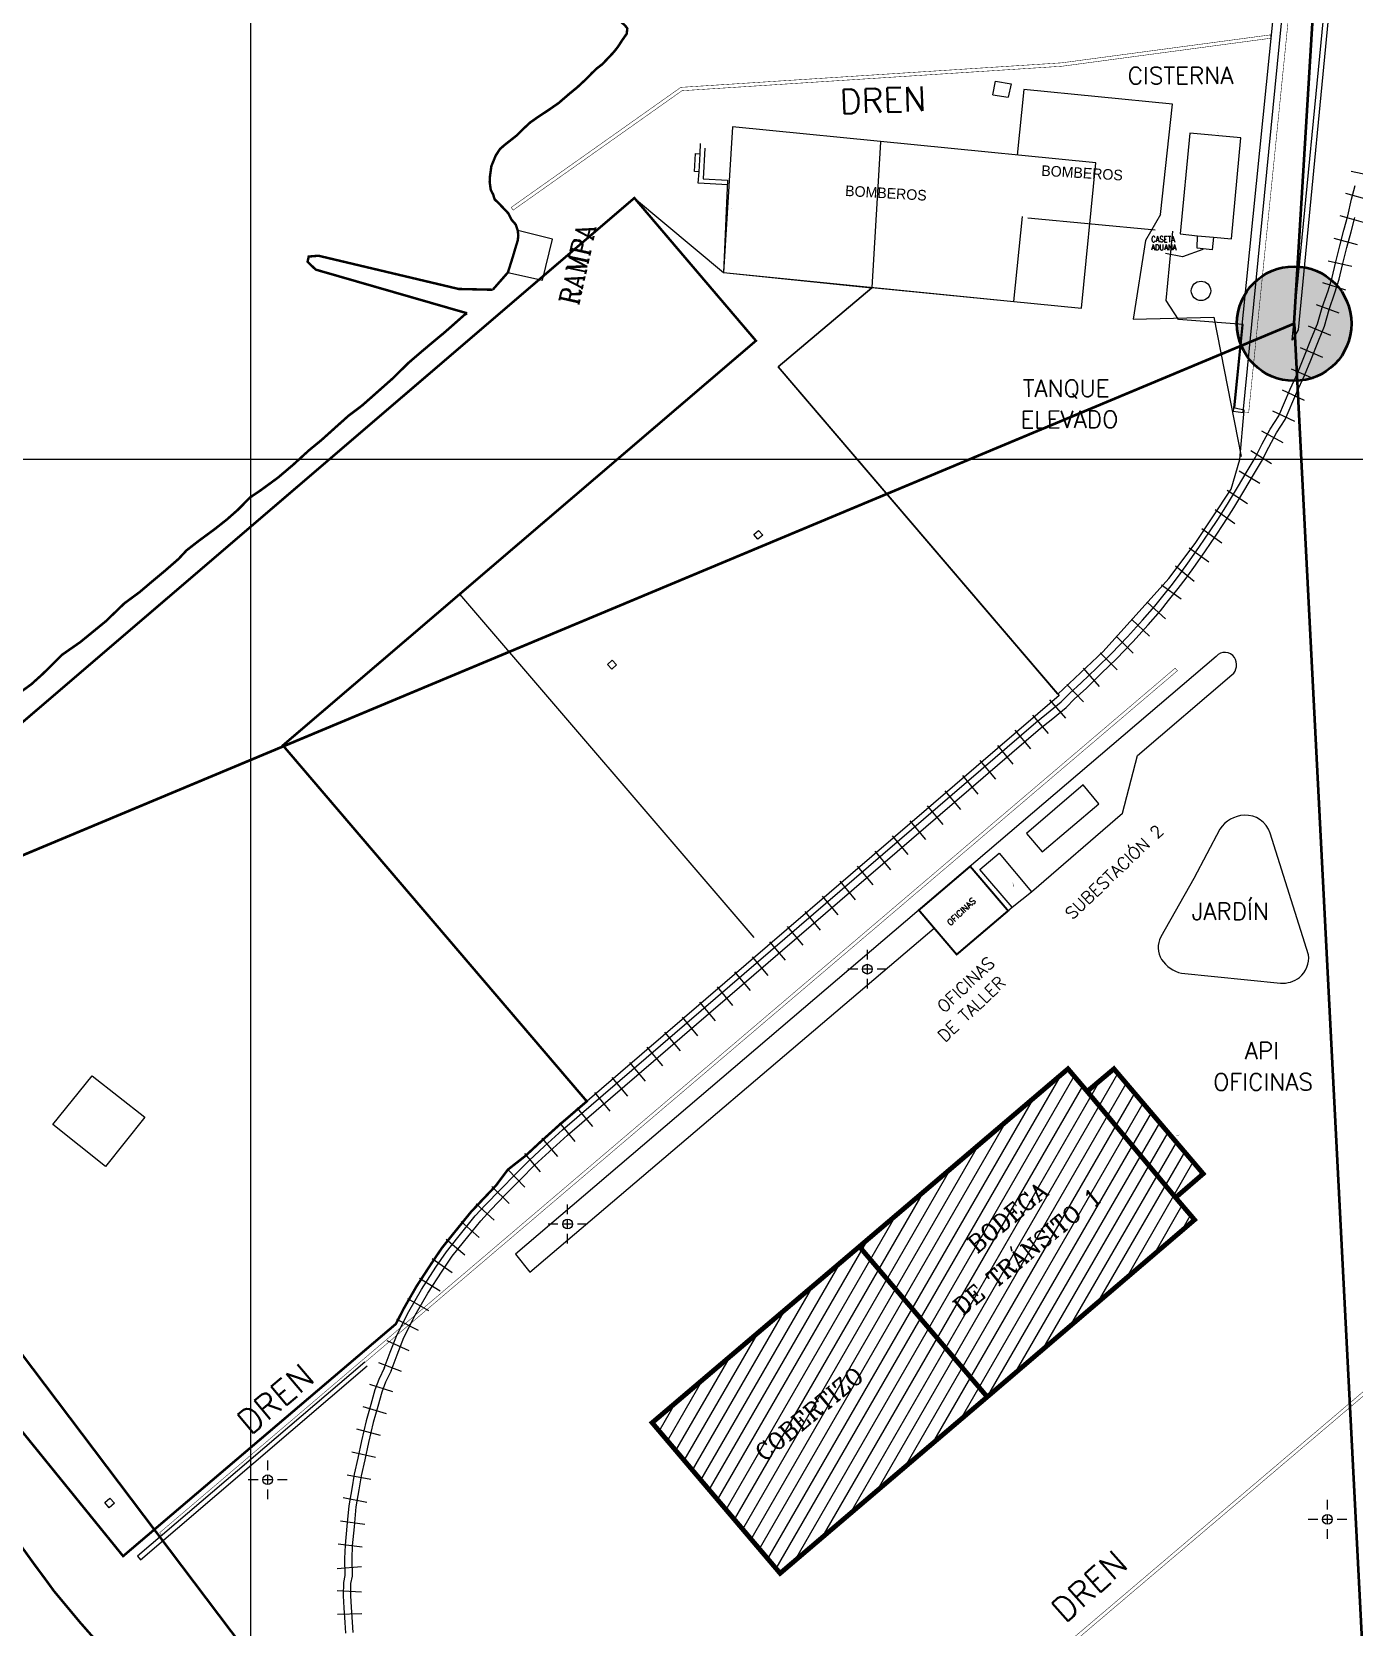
# Model space of a CAD drawing. Header units: millimetres. Extents: x 694000 to 697250, y 2830250 to 2835500.
# Drawn here: x 694455 to 694727.2, y 2831009.7 to 2831338 of the extents above; entities that cross this region are included whole.
import ezdxf

# ---------------------------------------------------------------- set-up
doc = ezdxf.new("R2010")
doc.units = ezdxf.units.MM
doc.header["$LTSCALE"] = 0.005
doc.linetypes.add('DIVIDE2', pattern=[0.625, 0.25, -0.125, 0, -0.125, 0, -0.125])
doc.layers.get('0').update_dxf_attribs({"lineweight": 9})
for name, color, linetype, lineweight in [('AGUA', 4, 'DIVIDE2', 0), ('EJE DE COORDENADAS', 8, 'Continuous', 9), ('FERROCARRIL', 44, 'Continuous', 0), ('INFRAESTRUCTURA1', 7, 'Continuous', 0), ('Puntos de Control', 6, 'Continuous', 0)]:
    doc.layers.add(name, color=color, linetype=linetype, lineweight=lineweight)
doc.styles.add('MANOTEX3', font='MANOTEX3.shx')
doc.styles.add('ROMANC', font='romanc.shx')
doc.styles.add('ROMANS', font='romans')

# ---------------------------------------------------------------- blocks, each defined once
blk = doc.blocks.new('VIGA')
at = {"layer": 'FERROCARRIL'}
blk.add_lwpolyline([(-0.06, -3.53), (0.02, 1.47)], dxfattribs=at)

msp = doc.modelspace()

# ---------------------------------------------------------------- hatches: boundary and pattern name
at = {"layer": 'INFRAESTRUCTURA1'}
h = msp.add_hatch(dxfattribs=at)
h.set_pattern_fill('ANSI31', scale=20, angle=15, style=0)
h.set_pattern_definition([(60, (0, 0), (-2.1650635095, 1.25), [])])
h.paths.add_polyline_path([(694609.03, 2831020.74), (694582.69, 2831051.73), (694625.34, 2831087.98), (694668.28, 2831124.55), (694672.23, 2831119.91), (694677.74, 2831124.55), (694696.11, 2831102.96), (694690.43, 2831098.06), (694694.33, 2831093.49), (694651.66, 2831057.04)])
h.paths.add_polyline_path([(694646.66, 2831072.41), (694680.5, 2831100.4), (694676.52, 2831105.21), (694642.68, 2831077.23)], flags=24)
h.paths.add_polyline_path([(694606, 2831042.69), (694629.7, 2831062.29), (694626.35, 2831066.33), (694602.65, 2831046.74)], flags=24)
h.paths.add_polyline_path([(694649.61, 2831085.44), (694667.27, 2831100.05), (694663.92, 2831104.09), (694646.26, 2831089.49)], flags=24)
at = {"layer": 'Puntos de Control', "lineweight": 40}
h = msp.add_hatch(color=6, dxfattribs=at)
edge = h.paths.add_edge_path()
edge.add_arc((694714.84, 2831277.91), 11.79, 0, 360)

# ---------------------------------------------------------------- linework, layer by layer
at = {"color": 5}
msp.add_line((694599.09, 2831301.54, 7.25), (694599.09, 2831301.54, 7.25), dxfattribs=at)
for p, q in [((694506.69, 2831191.12, -0.96), (694604.05, 2831274.39, -0.96)), ((694603.7, 2831151.56, -0.64), (694543.11, 2831222.27, -1.87)), ((694569.24, 2831117.87, -0.96), (694506.67, 2831191.15, -1.48))]:
    msp.add_line(p, q)
at = {"const_width": 0.5, "elevation": 7.25}
msp.add_lwpolyline([(694579.03, 2831303.77), (694604.05, 2831274.39), (694506.69, 2831191.12), (694569.24, 2831117.87), (694563.47, 2831112.91), (694559.65, 2831109.47), (694556.61, 2831106.64), (694553, 2831103.82), (694550.52, 2831100.51), (694547.55, 2831097.38), (694545.38, 2831095.08), (694541.75, 2831090.6), (694539.36, 2831087.61), (694537.21, 2831084.43), (694534.18, 2831079.78), (694531.53, 2831075.17), (694529.95, 2831072.06), (694473.8, 2831024.27), (694392.03, 2831125.13), (694389.56, 2831134.66), (694393.96, 2831145.23)], close=True, dxfattribs=at)
at = {"elevation": 7.25}
msp.add_lwpolyline([(694579.03, 2831303.77), (694597.41, 2831288.42), (694627.93, 2831285.3), (694608.62, 2831269.01), (694666.46, 2831201.36), (694563.47, 2831112.91), (694559.65, 2831109.47), (694556.61, 2831106.64), (694553, 2831103.82), (694550.52, 2831100.51), (694547.55, 2831097.38), (694545.38, 2831095.08), (694541.75, 2831090.6), (694539.36, 2831087.61), (694537.21, 2831084.43), (694534.18, 2831079.78), (694531.53, 2831075.17), (694529.95, 2831072.06), (694473.8, 2831024.27), (694392.03, 2831125.13), (694389.56, 2831134.66), (694393.96, 2831145.23)], close=True, dxfattribs=at)
msp.add_lwpolyline([(694696.04, 2831293.16), (694691.84, 2831291.66), (694688.34, 2831292.36)], dxfattribs=at)
for points in [[(694674.01, 2831165.41, 0, 0, 0), (694670.52, 2831172.38, 1.45, 0, 0), (694669.88, 2831173.71, 0, 0, 0)], [(694655.16, 2831146.38, 0, 0, 0), (694659.62, 2831153.25, 0, 0, 0), (694657.51, 2831160.8, 0.631, 0, 0), (694657, 2831162.21, 0, 0, 0)]]:
    msp.add_lwpolyline(points, format="xyseb", dxfattribs=at)
at = {"color": 30, "elevation": 7.25}
for points in [[(694627, 2831147.07), (694627, 2831149.07)], [(694625, 2831145.07), (694623, 2831145.07)], [(694628, 2831145.07), (694626, 2831145.07)], [(694627, 2831144.07), (694627, 2831146.07)], [(694631, 2831145.07), (694629, 2831145.07)], [(694627, 2831141.07), (694627, 2831143.07)], [(694565.29, 2831094.62), (694565.29, 2831096.62)], [(694563.3, 2831092.62), (694561.3, 2831092.61)], [(694566.3, 2831092.62), (694564.3, 2831092.62)], [(694565.3, 2831091.62), (694565.29, 2831093.62)], [(694569.3, 2831092.62), (694567.3, 2831092.62)], [(694565.3, 2831088.62), (694565.3, 2831090.62)], [(694503.57, 2831041.98), (694503.57, 2831043.98)], [(694501.57, 2831039.98), (694499.57, 2831039.98)], [(694504.57, 2831039.98), (694502.57, 2831039.98)], [(694503.57, 2831038.98), (694503.57, 2831040.98)], [(694507.57, 2831039.98), (694505.57, 2831039.98)], [(694503.57, 2831035.98), (694503.57, 2831037.98)], [(694721.69, 2831033.84), (694721.69, 2831035.84)], [(694721.69, 2831030.84), (694721.69, 2831032.84)], [(694719.69, 2831031.84), (694717.69, 2831031.84)], [(694722.69, 2831031.84), (694720.69, 2831031.84)], [(694721.69, 2831027.84), (694721.69, 2831029.84)], [(694725.69, 2831031.84), (694723.69, 2831031.84)]]:
    msp.add_lwpolyline(points, dxfattribs=at)
at = {"color": 30}
for centre in [(694627, 2831145.07, 7.25), (694565.3, 2831092.62, 7.25), (694503.57, 2831039.98, 7.25), (694721.69, 2831031.84, 7.25)]:
    msp.add_circle(centre, 1, dxfattribs=at)
at = {"layer": 'AGUA', "ltscale": 0.8, "const_width": 0.5, "elevation": 7.25, "flags": 128}
for points in [[(694549.88, 2831284.89), (694553.01, 2831288.46), (694554.03, 2831291.72), (694554.59, 2831293.61), (694555.03, 2831295.04), (694555.14, 2831296.08), (694555.03, 2831297.08), (694554.62, 2831298.3), (694553.73, 2831299.32), (694553.1, 2831300.6), (694551.75, 2831302.03), (694550.92, 2831302.88), (694550.29, 2831303.47), (694549.95, 2831304.52), (694549.47, 2831305.46), (694549.25, 2831307.07), (694549.31, 2831308.23), (694549.6, 2831310.34), (694550.51, 2831312.54), (694551.38, 2831313.86), (694552.34, 2831314.7), (694554.72, 2831316.57), (694556.39, 2831318.2), (694557.56, 2831319.29), (694559.03, 2831320.33), (694561.45, 2831321.93), (694563.45, 2831323.32), (694565.58, 2831325.16), (694567.3, 2831326.57), (694568.98, 2831328.13), (694570.27, 2831329.45), (694571.2, 2831330.36), (694572.46, 2831331.33), (694573.66, 2831332.6), (694574.78, 2831333.78), (694575.64, 2831334.88), (694576.58, 2831336.32), (694577.46, 2831337.58), (694577.58, 2831338.67), (694577.11, 2831339.28), (694576.6, 2831339.74), (694575.53, 2831340.82), (694573.7, 2831341.93), (694571.42, 2831343.74), (694569.46, 2831345.09), (694568.09, 2831346.11), (694567.23, 2831347.18), (694566.44, 2831348.35), (694565.71, 2831349.95), (694565.25, 2831352.13), (694564.8, 2831354.65), (694564.75, 2831355.29), (694564.43, 2831356.54), (694563.99, 2831358.44), (694563.72, 2831360.42), (694563.44, 2831361.58), (694562.82, 2831363.43), (694562.6, 2831364.29), (694562.5, 2831365.78), (694562.36, 2831367.31), (694562.64, 2831369.74), (694562.68, 2831371.65), (694562.46, 2831373.98), (694562.46, 2831373.98), (694562.6, 2831375.51), (694562.95, 2831376.81), (694563.31, 2831378), (694563.55, 2831379.88), (694563.73, 2831381.18), (694564.12, 2831383.22), (694564.6, 2831385.38), (694565.07, 2831387.05), (694565.95, 2831388.9), (694566.89, 2831390.98), (694567.74, 2831392.98), (694568.31, 2831394.66), (694568.69, 2831396.62), (694568.98, 2831397.65), (694569.22, 2831398.73), (694569.51, 2831400.43), (694569.64, 2831402.48), (694569.59, 2831403.83), (694569.3, 2831405.61), (694568.98, 2831407.28), (694568.65, 2831408.71), (694568.34, 2831409.93), (694567.9, 2831411.38), (694567.45, 2831413.22), (694566.86, 2831414.73), (694566.45, 2831416.48), (694565.89, 2831417.84), (694565.35, 2831420.06), (694564.41, 2831421.58), (694563.29, 2831423.02), (694561.65, 2831424.84), (694560.19, 2831426.47), (694557.35, 2831430.36), (694556.17, 2831431.83), (694554.94, 2831433.69), (694553.58, 2831435.11), (694552.13, 2831436.83), (694550.34, 2831438.79), (694548.68, 2831440.74), (694546.85, 2831442.73), (694545.09, 2831444.53), (694544.1, 2831445.66), (694542.64, 2831447.23), (694541.87, 2831448.48), (694540.87, 2831450.66), (694540, 2831453), (694539.08, 2831455.45), (694537.87, 2831457.65), (694537.16, 2831459.39), (694536.74, 2831460.64), (694536.23, 2831462.74), (694535.88, 2831464.74), (694535.57, 2831466.85), (694535.17, 2831468.91), (694534.73, 2831470.69), (694534.51, 2831471.92), (694534.45, 2831473.03), (694535.38, 2831474.89), (694536.53, 2831476.45), (694537.68, 2831477.8), (694538.86, 2831479.01), (694539.77, 2831480.07), (694540.36, 2831481.14), (694541.16, 2831483.09), (694542.16, 2831485.02), (694542.92, 2831486.84), (694543.68, 2831488.9), (694544.26, 2831490.9), (694544.58, 2831492.35), (694544.96, 2831494.04), (694545.91, 2831495.9), (694547.19, 2831497.73), (694548.94, 2831500.03), (694550.39, 2831502.06), (694551.44, 2831504.06), (694552.25, 2831505.57), (694553.18, 2831506.98), (694554.95, 2831509.5), (694556.19, 2831511.08), (694559.09, 2831514.15), (694559.9, 2831515.1), (694561.48, 2831516.96), (694562.41, 2831519.05), (694563.78, 2831521.94), (694565.44, 2831524.68), (694566.95, 2831527.72), (694568.03, 2831530.38), (694568.91, 2831532.35), (694569.86, 2831534.36), (694571, 2831536.02), (694571.99, 2831538.64), (694572.83, 2831541.15), (694573.77, 2831543.34), (694574.6, 2831544.76), (694575.2, 2831546.25), (694576.37, 2831548.01), (694577.55, 2831549.92), (694578.82, 2831552.06), (694579.72, 2831553.72), (694580.77, 2831555.08), (694581.85, 2831556.61), (694583.44, 2831559.12), (694584.15, 2831561.07), (694584.8, 2831562.91), (694585.26, 2831563.88), (694586.13, 2831565.87), (694587.22, 2831567.67), (694588.75, 2831569.84), (694589.98, 2831571.79), (694590.76, 2831573.41), (694591.26, 2831574.54), (694591.63, 2831575.74), (694592.33, 2831577.43), (694593.61, 2831580.19), (694594.67, 2831582.32), (694595.47, 2831583.81), (694596.2, 2831585.73), (694596.36, 2831587.48), (694596.73, 2831589.16), (694597.61, 2831590.47), (694598.5, 2831592.17), (694599.18, 2831594.16), (694600.09, 2831595.71), (694600.8, 2831596.85), (694601.41, 2831598.08), (694601.96, 2831599.28), (694602.59, 2831601.05), (694602.52, 2831602.76), (694602.4, 2831604.71), (694601.86, 2831606.26), (694600.85, 2831607.88), (694600.35, 2831609.05), (694599.6, 2831610.56), (694598.42, 2831611.76), (694597.23, 2831613.38), (694595.54, 2831615.82), (694594.71, 2831616.87), (694593.77, 2831618.46), (694593.47, 2831619.8), (694593.26, 2831621.73), (694593.23, 2831623.35), (694593.24, 2831625.07), (694593.75, 2831627.39), (694593.81, 2831629.86), (694593.54, 2831632.42), (694593.27, 2831634.43), (694593.31, 2831635.88), (694593.94, 2831638.51), (694594.53, 2831640.31), (694594.91, 2831641.5), (694595.21, 2831642.61), (694595.16, 2831644.6), (694595.53, 2831646.98), (694595.99, 2831649.06), (694596.09, 2831651.01), (694596.21, 2831652.6), (694596.27, 2831653.54), (694596.08, 2831655.5), (694596.2, 2831656.68), (694596.31, 2831658.51), (694596.54, 2831660.17), (694596.6, 2831661.1), (694596.55, 2831663.01), (694598, 2831664.16), (694599.36, 2831664.92), (694600.3, 2831665.93), (694601.84, 2831667.66), (694602.78, 2831669.48), (694603.39, 2831670.68), (694604.05, 2831671.96), (694604.91, 2831673.58), (694605.43, 2831674.95), (694606.11, 2831675.99), (694607.16, 2831677.42), (694608.83, 2831678.23), (694610.47, 2831679.39), (694611.96, 2831680.17), (694613.53, 2831681.34), (694614.94, 2831682.14), (694616.09, 2831683.61), (694617.29, 2831685.12), (694618.75, 2831686.3), (694620.63, 2831688.46), (694622.35, 2831690.62), (694623.77, 2831692.48), (694624.93, 2831694.09), (694625.68, 2831694.74), (694626.74, 2831696.24), (694628.24, 2831697.6), (694629.19, 2831698.93), (694630.16, 2831699.97), (694631.31, 2831702.04), (694631.79, 2831703.11), (694632.15, 2831704.31), (694632.72, 2831705.8), (694632, 2831706.9), (694631.12, 2831708.6), (694630.14, 2831709.64), (694629.46, 2831710.39), (694627.76, 2831712.73), (694626.27, 2831713.96), (694624.26, 2831715.3), (694622.41, 2831716.45), (694620.68, 2831718.2), (694619.43, 2831718.87), (694618.19, 2831719.96), (694617.13, 2831720.69), (694615.88, 2831722.12), (694615.14, 2831722.91), (694614.89, 2831723.26), (694614.74, 2831723.56), (694614.89, 2831723.98), (694615.15, 2831724.46), (694615.56, 2831724.78), (694615.79, 2831724.89), (694616.53, 2831724.93), (694617.57, 2831724.74), (694618.67, 2831724.36), (694620.74, 2831723.71), (694622.38, 2831723.27), (694624.5, 2831723.1), (694625.97, 2831722.24), (694627.48, 2831721.85), (694628.64, 2831721.63), (694629.85, 2831721.56), (694631.53, 2831722.03), (694632.27, 2831722.74), (694633.58, 2831724.53), (694634.43, 2831725.43), (694635.38, 2831727.34), (694635.64, 2831729.92), (694635.95, 2831731.7), (694636.22, 2831733.46), (694637.15, 2831735.3), (694638.15, 2831737.04), (694638.93, 2831738.4), (694639.46, 2831739.54), (694640.25, 2831740.68), (694640.68, 2831741.66), (694647.48, 2831748.08), (694640.67, 2831801.72)], [(694549.88, 2831284.89), (694542.86, 2831285.05), (694514.01, 2831291.89), (694512, 2831291.72), (694511.76, 2831290.64), (694513.45, 2831289.03), (694544.6, 2831280.05)], [(694749.53, 2830707.59), (694748.99, 2830708.1), (694747.8, 2830709.11), (694746.65, 2830710.6), (694745.32, 2830712.35), (694743.7, 2830713.65), (694742.06, 2830715.15), (694740.66, 2830716.19), (694738.76, 2830717.5), (694737.81, 2830718.12), (694737.03, 2830718.8), (694735.83, 2830719.93), (694733.68, 2830722.11), (694731.9, 2830723.5), (694729.97, 2830725.19), (694728.39, 2830726.67), (694726.88, 2830728.05), (694724.83, 2830729.84), (694723.26, 2830731.2), (694721.66, 2830732.84), (694719.82, 2830734.37), (694718.2, 2830735.93), (694716.17, 2830737.61), (694715.18, 2830738.46), (694713.97, 2830739.42), (694713.55, 2830739.75), (694712.07, 2830740.74), (694710.57, 2830741.98), (694709.09, 2830743.3), (694707.87, 2830744.66), (694706.72, 2830745.8), (694705.67, 2830746.8), (694704.1, 2830748.07), (694703.09, 2830748.82), (694701.82, 2830750.02), (694700.75, 2830751), (694699.41, 2830752.4), (694698.89, 2830752.98), (694697.68, 2830754.78), (694696.58, 2830756.59), (694695.85, 2830758.01), (694694.77, 2830759.64), (694693.64, 2830761.3), (694692.2, 2830762.98), (694691.44, 2830763.95), (694690.26, 2830765.17), (694689.13, 2830766.42), (694687.55, 2830768.06), (694686.63, 2830769.25), (694685.12, 2830770.92), (694684.14, 2830771.98), (694682.95, 2830773.3), (694681.49, 2830775.12), (694680.18, 2830776.63), (694678.93, 2830778.24), (694677.32, 2830780.25), (694676.65, 2830781.05), (694675.33, 2830782.14), (694674.23, 2830783.01), (694673.69, 2830783.69), (694672, 2830785.12), (694670.89, 2830785.49), (694668.84, 2830786.33), (694666.88, 2830787.01), (694665.11, 2830787.45), (694663.82, 2830787.7), (694663.08, 2830788.51), (694662.22, 2830788.62), (694660.76, 2830789.29), (694659.76, 2830789.86), (694659.16, 2830790.14), (694657.97, 2830791), (694657.52, 2830791.4), (694656.98, 2830792.97), (694656.75, 2830794.03), (694656.25, 2830796.32), (694655.77, 2830797.56), (694655.19, 2830799.94), (694654.42, 2830800.89), (694652.99, 2830802.99), (694651.51, 2830804.8), (694649.86, 2830806.8), (694647.83, 2830809.17), (694646.9, 2830810.36), (694645.45, 2830812.4), (694643.03, 2830814.74), (694641.84, 2830816.25), (694640.25, 2830818.29), (694639.11, 2830819.62), (694637.83, 2830821.17), (694636.91, 2830822.38), (694635.57, 2830824.01), (694633.54, 2830826.06), (694631.42, 2830828.31), (694630.06, 2830829.92), (694629.36, 2830831.08), (694628.3, 2830832.07), (694626.75, 2830833.72), (694625.67, 2830834.72), (694624.42, 2830835.8), (694622.38, 2830838.03), (694621.11, 2830839.56), (694620.52, 2830840.4), (694618.83, 2830842.38), (694618.12, 2830843.36), (694615.99, 2830844.96), (694614.33, 2830846.54), (694612.2, 2830848.7), (694610.01, 2830851.33), (694609.23, 2830852.28), (694607.33, 2830854.52), (694606.02, 2830855.98), (694604.31, 2830857.92), (694602.42, 2830859.94), (694599.59, 2830863.07), (694598.63, 2830864.19), (694597.55, 2830865.67), (694596.4, 2830866.83), (694595.04, 2830868.23), (694593.48, 2830869.73), (694592.08, 2830870.96), (694591.05, 2830872.42), (694589.76, 2830873.91), (694588.71, 2830875.4), (694587.07, 2830876.87), (694585.24, 2830878.51), (694583.85, 2830879.75), (694582.23, 2830881.31), (694581.07, 2830882.4), (694580.03, 2830883.36), (694579.04, 2830884.48), (694577.77, 2830886.14), (694576.54, 2830887.46), (694574.33, 2830889.36), (694572.55, 2830890.93), (694571.49, 2830892.05), (694570.42, 2830893.09), (694569.6, 2830893.79), (694568.88, 2830895.01), (694568.2, 2830895.93), (694566.42, 2830898.72), (694565.34, 2830899.81), (694563.35, 2830901.11), (694561.87, 2830902.3), (694560.59, 2830903.37), (694558.66, 2830905.37), (694557.59, 2830906.19), (694556.1, 2830907.36), (694555.42, 2830908.1), (694554.08, 2830909.78), (694552.34, 2830911.46), (694551.28, 2830912.54), (694550.07, 2830913.87), (694549.01, 2830914.93), (694547.91, 2830916.02), (694547.51, 2830916.79), (694546.13, 2830918.38), (694545.16, 2830919.76), (694544.28, 2830920.91), (694543.72, 2830921.6), (694542.7, 2830922.59), (694540.77, 2830923.84), (694539.93, 2830924.55), (694537.92, 2830926.7), (694536.58, 2830928.39), (694535.07, 2830930.18), (694533.82, 2830931.84), (694532.16, 2830933.71), (694530.42, 2830935.56), (694528.79, 2830937.16), (694528.5, 2830937.76), (694527.33, 2830939.53), (694526.8, 2830940.24), (694525.86, 2830941.23), (694524.95, 2830942.41), (694523.13, 2830944.78), (694521.62, 2830945.94), (694520.23, 2830946.92), (694518.85, 2830948.6), (694517.99, 2830949.75), (694516.86, 2830951.69), (694515.86, 2830953.99), (694515, 2830955.38), (694514.01, 2830957.46), (694513.13, 2830959.38), (694512.59, 2830960.77), (694510.21, 2830963.63), (694508.58, 2830965.54), (694506.87, 2830967.38), (694504.78, 2830969.35), (694501.69, 2830972.31), (694499.55, 2830974.67), (694498.17, 2830976.31), (694496.36, 2830977.94), (694495, 2830979.31), (694493.15, 2830981.4), (694491.9, 2830983.05), (694490.44, 2830984.37), (694489.11, 2830986.05), (694486.75, 2830987.86), (694484.9, 2830989.43), (694482.85, 2830991.5), (694481.12, 2830993.4), (694479.35, 2830995.25), (694477.12, 2830997.13), (694475.12, 2830999.57), (694472.93, 2831001.91), (694470.23, 2831004.94), (694467.31, 2831007.94), (694464.92, 2831010.66), (694459.58, 2831017.07), (694457.79, 2831019.53), (694455.42, 2831022.72), (694452.78, 2831026.39), (694450.88, 2831028.65), (694445.78, 2831034.16), (694443.83, 2831036.75), (694442.7, 2831038.54), (694440.09, 2831042.29), (694437.99, 2831044.76), (694434.8, 2831048.45), (694431.67, 2831052.12), (694429.98, 2831054.25), (694428.39, 2831056.48), (694427.36, 2831058.23), (694425.24, 2831060.68), (694423.15, 2831062.99), (694421.48, 2831065.05), (694420.18, 2831067.66), (694419.09, 2831069.5), (694417.93, 2831071.34), (694416.31, 2831073.81), (694412.86, 2831078.54), (694410.84, 2831080.81), (694409.43, 2831082.57), (694408.13, 2831084.63), (694406.26, 2831087.58), (694404.01, 2831091.52), (694402.09, 2831094.56), (694402.09, 2831094.56), (694402.09, 2831094.56), (694398.89, 2831099.89), (694397.5, 2831102.76), (694396.12, 2831105.57), (694394.96, 2831108.09), (694393.99, 2831110.61), (694392.92, 2831113.14), (694392.19, 2831114.8), (694389.6, 2831118.19), (694389.6, 2831118.19), (694387.58, 2831121.07), (694386.21, 2831123.37), (694384.89, 2831125.93), (694384.25, 2831127.53), (694382.62, 2831131.54), (694382.68, 2831133.38), (694382.65, 2831135.05), (694382.64, 2831136.85), (694382.73, 2831138.18), (694382.73, 2831140.02), (694384, 2831141.99), (694385.77, 2831144.25), (694386.66, 2831145.56), (694387.96, 2831148.01), (694390.16, 2831149.87), (694392.36, 2831151.61), (694395.8, 2831154.9), (694399.58, 2831157.11), (694402.05, 2831159.08), (694404.55, 2831161.13), (694406.59, 2831162.89), (694409.14, 2831164.65), (694411.76, 2831166.59), (694414.76, 2831169.46), (694416.52, 2831171.31), (694418.57, 2831173.58), (694420.54, 2831175.62), (694421.55, 2831176.73), (694423.62, 2831178.35), (694426.21, 2831180.84), (694431.46, 2831184.75), (694434.22, 2831187.1), (694437.5, 2831189.81), (694441.08, 2831192.89), (694443.52, 2831194.72), (694445.69, 2831196.17), (694448.81, 2831198.77), (694451.62, 2831201.31), (694454.91, 2831203.7), (694457.2, 2831205.77), (694459.26, 2831207.79), (694461.22, 2831209.75), (694462.82, 2831210.87), (694464.99, 2831212.38), (694468.06, 2831214.89), (694470.24, 2831216.67), (694474.08, 2831220.37), (694477.19, 2831222.66), (694479.85, 2831224.92), (694482.28, 2831226.94), (694485.2, 2831229.48), (694486.85, 2831231.25), (694489.37, 2831233.21), (694492.72, 2831235.68), (694495.15, 2831237.6), (694497.43, 2831239.61), (694499.94, 2831242.15), (694502.2, 2831243.68), (694505.72, 2831246.26), (694508.85, 2831248.92), (694512.07, 2831251.86), (694514.63, 2831253.96), (694517.68, 2831256.71), (694520.21, 2831258.97), (694522.96, 2831261.04), (694525.16, 2831262.98), (694529.52, 2831266.85), (694532.49, 2831269.8), (694535.2, 2831272.13), (694537.89, 2831274.39), (694539.79, 2831275.96), (694541.72, 2831277.65), (694543.98, 2831279.66), (694544.6, 2831280.05)]]:
    msp.add_lwpolyline(points, dxfattribs=at)
at = {"layer": 'EJE DE COORDENADAS'}
for p, q in [((694500, 2835500), (694500, 2830250)), ((694000, 2831250), (697250, 2831250))]:
    msp.add_line(p, q, dxfattribs=at)
at = {"layer": 'FERROCARRIL', "elevation": 7.25}
for points in [[(694687.8, 2831221.86), (694689.8, 2831224.3), (694691.38, 2831226.45), (694693.3, 2831229.08), (694695.32, 2831232.03), (694697.4, 2831235.04), (694699.11, 2831237.58), (694701.11, 2831240.76), (694703.37, 2831244.55), (694704.95, 2831247.22), (694706.78, 2831250.27), (694708.26, 2831253.19), (694709.89, 2831256.2), (694711.68, 2831258.93), (694714.01, 2831264.44), (694715.61, 2831267.84), (694716.85, 2831270.93), (694718.42, 2831274.94), (694719.67, 2831277.89), (694720.63, 2831281.26), (694721.81, 2831284.69), (694722.64, 2831287.44), (694723.32, 2831290.36), (694724.24, 2831293.94), (694725.09, 2831297.17), (694725.86, 2831300.12), (694726.65, 2831303.53), (694727.38, 2831306.32)], [(694688.96, 2831220.91), (694690.99, 2831223.38), (694692.59, 2831225.56), (694694.52, 2831228.21), (694696.56, 2831231.18), (694698.64, 2831234.2), (694700.37, 2831236.76), (694702.39, 2831239.98), (694704.67, 2831243.79), (694706.24, 2831246.45), (694708.1, 2831249.54), (694709.59, 2831252.5), (694711.18, 2831255.43), (694713.01, 2831258.22), (694715.39, 2831263.83), (694716.99, 2831267.24), (694718.25, 2831270.38), (694719.81, 2831274.37), (694721.09, 2831277.39), (694722.07, 2831280.81), (694723.24, 2831284.23), (694723.24, 2831284.23), (694724.09, 2831287.05), (694724.78, 2831290), (694725.7, 2831293.57), (694726.54, 2831296.79), (694727.32, 2831299.76)], [(694527.55, 2831062.94), (694528.79, 2831066.25), (694530.18, 2831069.88), (694532.58, 2831074.59), (694535.21, 2831079.16), (694538.2, 2831083.76), (694540.33, 2831086.9), (694542.68, 2831089.85), (694546.28, 2831094.29), (694548.42, 2831096.55), (694551.38, 2831099.67), (694554.6, 2831102.94), (694557.44, 2831105.78), (694560.46, 2831108.59), (694564.26, 2831112.01), (694661.65, 2831195.85), (694663.87, 2831197.58), (694666.87, 2831200.05), (694668.58, 2831201.82), (694671.02, 2831203.96), (694674.15, 2831207.04), (694677.21, 2831210), (694680.55, 2831213.46), (694683.65, 2831216.92), (694686.16, 2831219.75), (694687.77, 2831221.83)], [(694528.96, 2831062.41), (694530.2, 2831065.72), (694531.56, 2831069.26), (694533.91, 2831073.88), (694536.49, 2831078.37), (694539.46, 2831082.93), (694541.54, 2831086.01), (694543.85, 2831088.91), (694547.41, 2831093.3), (694549.51, 2831095.52), (694552.46, 2831098.63), (694555.67, 2831101.88), (694558.49, 2831104.7), (694561.48, 2831107.48), (694565.25, 2831110.89), (694662.6, 2831194.68), (694664.81, 2831196.4), (694667.89, 2831198.95), (694669.62, 2831200.73), (694672.04, 2831202.86), (694675.2, 2831205.96), (694678.27, 2831208.94), (694681.65, 2831212.44), (694684.77, 2831215.92), (694687.32, 2831218.79), (694688.96, 2831220.91)], [(694527.61, 2831063.06), (694526.45, 2831060.64), (694525.64, 2831058.47), (694524.79, 2831055.46), (694523.83, 2831052.15), (694522.84, 2831047.99), (694522.1, 2831044.42), (694521.34, 2831041.12), (694520.87, 2831038.14), (694520.23, 2831034.59), (694519.86, 2831030.46), (694519.48, 2831026.5), (694519.38, 2831023.78), (694519.44, 2831020.27), (694519.13, 2831018.82), (694519.1, 2831016.07), (694519.23, 2831013.65), (694519.47, 2831010.59), (694519.59, 2831008.45)], [(694528.96, 2831062.41), (694527.83, 2831060.06), (694527.07, 2831058), (694526.23, 2831055.04), (694525.28, 2831051.76), (694524.3, 2831047.67), (694523.56, 2831044.1), (694522.82, 2831040.83), (694522.35, 2831037.89), (694521.72, 2831034.39), (694521.35, 2831030.32), (694520.98, 2831026.4), (694520.88, 2831023.76), (694520.95, 2831020.12), (694520.63, 2831018.65), (694520.6, 2831016.1), (694520.73, 2831013.75), (694520.97, 2831010.69), (694521.09, 2831008.54)]]:
    msp.add_lwpolyline(points, dxfattribs=at)
at = {"layer": 'INFRAESTRUCTURA1'}
for p, q in [((694652.79, 2831325.01, -0.17), (694653.38, 2831327.83, -0.14)), ((694653.38, 2831327.83, -0.14), (694656.6, 2831327.3, -0.19)), ((694652.79, 2831325.01, -0.17), (694656, 2831324.49, -0.21)), ((694656.6, 2831327.3, -0.19), (694656, 2831324.49, -0.21)), ((694659.18, 2831326.11, 7.25), (694657.83, 2831312.6, 7.25)), ((694689.76, 2831323.05, 7.25), (694659.18, 2831326.11, 7.25)), ((694687.31, 2831300.4, 7.25), (694689.76, 2831323.05, 7.25)), ((694599.22, 2831318.45, 7.25), (694597.41, 2831288.42, 7.25)), ((694674.02, 2831310.98, 7.25), (694599.22, 2831318.45, 7.25)), ((694592.57, 2831312.89, 7.25), (694592.67, 2831315, 7.25)), ((694629.7, 2831315.36, 7.25), (694627.88, 2831285.33, 7.25)), ((694591.39, 2831309.25, 7.25), (694591.58, 2831312.96, 7.25)), ((694591.58, 2831312.96, 7.25), (694592.57, 2831312.89, 7.25)), ((694592.38, 2831309.19, 7.25), (694592.57, 2831312.89, 7.25)), ((694593.54, 2831314.02, 7.25), (694593.2, 2831307.73, 7.25)), ((694592.38, 2831309.19, 7.25), (694591.39, 2831309.25, 7.25)), ((694592.19, 2831306.8, 7.25), (694592.38, 2831309.19, 7.25)), ((694671.08, 2831281.1, 7.25), (694674.02, 2831310.98, 7.25)), ((694598.29, 2831306.5, 7.25), (694592.19, 2831306.8, 7.25)), ((694593.2, 2831307.73, 7.25), (694598.23, 2831307.44, 7.25)), ((694598.23, 2831307.44, 7.25), (694597.41, 2831288.42, 7.25)), ((694657.11, 2831282.49, 7.25), (694658.91, 2831299.99, 7.25)), ((694660.04, 2831299.71, 7.25), (694686.22, 2831297.23, 7.25)), ((694687.31, 2831300.4, 7.25), (694684.25, 2831295.04, 7.25)), ((694684.25, 2831295.04, 7.25), (694681.73, 2831278.82, 7.25)), ((694688.49, 2831282.67, 7.25), (694689.89, 2831296.94, 7.25)), ((694597.41, 2831288.42, 7.25), (694627.88, 2831285.33, 7.25)), ((694597.41, 2831288.42, 7.25), (694657.11, 2831282.49, 7.25)), ((694608.62, 2831269.01, 7.25), (694627.93, 2831285.3, 7.25)), ((694627.88, 2831285.33, 7.25), (694671.08, 2831281.1, 7.25)), ((694691.02, 2831278.79, 7.25), (694688.49, 2831282.67, 7.25)), ((694681.73, 2831278.82, 7.25), (694698.29, 2831279.27, 7.25)), ((694704.37, 2831277.75, 7.25), (694691.02, 2831278.79, 7.25)), ((694698.29, 2831279.27, 7.25), (694703.91, 2831250.55, 7.25)), ((694702.61, 2831260.53, 7.25), (694704.37, 2831277.75, 7.25)), ((694715.66, 2831276.67, 7.25), (694714.41, 2831274.54, 7.25)), ((694666.21, 2831201.65, 7.25), (694608.62, 2831269.01, 7.25)), ((694704.54, 2831260.08, 7.25), (694702.61, 2831260.53, 7.25)), ((694703.64, 2831249.98, 7.25), (694704.54, 2831260.08, 7.25)), ((694701.88, 2831243.86, 7.25), (694703.64, 2831249.98, 7.25)), ((694694.48, 2831232.68, 7.25), (694701.88, 2831243.86, 7.25)), ((694603.61, 2831234.53, 7.25), (694604.61, 2831235.36, 7.25)), ((694604.45, 2831233.54, 7.25), (694603.61, 2831234.53, 7.25)), ((694605.46, 2831234.35, 7.25), (694604.45, 2831233.54, 7.25)), ((694604.61, 2831235.36, 7.25), (694605.46, 2831234.35, 7.25)), ((694689.06, 2831225.49, 7.25), (694694.48, 2831232.68, 7.25)), ((694675.49, 2831210.41, 7.25), (694689.06, 2831225.49, 7.25)), ((694666.21, 2831201.65, 7.25), (694675.49, 2831210.41, 7.25)), ((694573.47, 2831207.75, 7.25), (694574.43, 2831208.69, 7.25)), ((694574.38, 2831206.82, 7.25), (694573.47, 2831207.75, 7.25)), ((694575.35, 2831207.71, 7.25), (694574.38, 2831206.82, 7.25)), ((694574.43, 2831208.69, 7.25), (694575.35, 2831207.71, 7.25)), ((694459.31, 2831113.08, 7.25), (694467.45, 2831123.14, 7.25)), ((694467.45, 2831123.14, 7.25), (694478.26, 2831114.61, 7.25)), ((694478.26, 2831114.61, 7.25), (694470.17, 2831104.46, 7.25)), ((694470.17, 2831104.46, 7.25), (694459.31, 2831113.08, 7.25)), ((694473.8, 2831024.27, 7.25), (694529.95, 2831072.06, 7.25)), ((694523.52, 2831064.17, 7.25), (694476.77, 2831024.28, 7.25)), ((694477.36, 2831023.48, 7.25), (694524, 2831063.44, 7.25)), ((694470.02, 2831035.3, 7.25), (694471.05, 2831036.22, 7.25)), ((694471.05, 2831036.22, 7.25), (694472, 2831035.17, 7.25)), ((694470.92, 2831034.24, 7.25), (694470.02, 2831035.3, 7.25)), ((694472, 2831035.17, 7.25), (694470.92, 2831034.24, 7.25)), ((694476.77, 2831024.28, 7.25), (694477.36, 2831023.48, 7.25))]:
    msp.add_line(p, q, dxfattribs=at)
at = {"layer": 'INFRAESTRUCTURA1', "color": 30, "linetype": 'Continuous', "elevation": 7.25}
for points, const_width in [([(694714.93, 2831353.47), (694705.48, 2831259.66), (694704.34, 2831259.61), (694713.61, 2831353.73), (694722.02, 2831441.18), (694726.94, 2831519.02), (694738.92, 2831640.3), (694740.1, 2831640.32)], 0.1), ([(694655.96, 2831157.08), (694648.15, 2831166.23), (694637.58, 2831157.22), (694645.37, 2831148.08), (694655.96, 2831157.08)], 0.4)]:
    msp.add_lwpolyline(points, dxfattribs=dict(at, const_width=const_width))
at = {"layer": 'INFRAESTRUCTURA1', "elevation": 7.25}
for points in [[(694714.41, 2831274.54), (694722.15, 2831354.17), (694724.42, 2831377.4)], [(694725.38, 2831377.32), (694723.17, 2831354.2), (694715.66, 2831276.67)], [(694711.75, 2831353.69), (694702.25, 2831259.91), (694704.34, 2831259.61), (694713.61, 2831353.73)], [(694553.01, 2831288.46), (694560.15, 2831286.83), (694562.18, 2831295.27), (694555.03, 2831297.08)], [(694656.79, 2831157.8), (694660.76, 2831161.01)]]:
    msp.add_lwpolyline(points, dxfattribs=at)
at = {"layer": 'INFRAESTRUCTURA1', "color": 30, "linetype": 'Continuous', "const_width": 0.1, "elevation": 7.25}
for points in [[(694709.93, 2831337.34), (694667.01, 2831331.59), (694588.59, 2831326.54), (694553.68, 2831301.84), (694554.08, 2831301.27), (694588.83, 2831325.85), (694667.08, 2831330.89), (694710.02, 2831336.65)], [(694690.81, 2831206.49), (694481.76, 2831028.55), (694481.31, 2831029.08), (694690.35, 2831207.02)], [(694777.68, 2831098.52), (694571.12, 2830923.05), (694570.67, 2830923.59), (694777.23, 2831099.05)]]:
    msp.add_lwpolyline(points, close=True, dxfattribs=at)
at = {"layer": 'INFRAESTRUCTURA1', "elevation": 7.25}
for points, format in [([(694694.58, 2831326.19, 0, 0, 0), (694694.58, 2831326.19, 0, 0, 0), (694698.32, 2831318.88, 1.86, 0, 0), (694699.1, 2831317.14, 0, 0, 0)], "xyseb"), ([(694564.69, 2831291.15, 0, 0, 0), (694559.59, 2831291.65, 0.948, 0, 0), (694557.85, 2831291.81, 0, 0, 0)], "xyseb"), ([(694676.13, 2831268.67, 0, 0, 0), (694693.94, 2831281.17, 2.45, 0, 0), (694695.14, 2831281.95, 0, 0, 0)], "xyseb"), ([(694702.53, 2831209.21, 0.498084), (694698.81, 2831209.44), (694554.57, 2831086.43)], "xyb"), ([(694554.57, 2831086.43), (694557.54, 2831082.73), (694640.76, 2831153.49), (694645.37, 2831148.08), (694656.79, 2831157.8), (694650.14, 2831165.58), (694654.09, 2831168.97), (694660.76, 2831161.01), (694679.51, 2831177.19), (694682.59, 2831189.06), (694702.03, 2831205.62, 0.379659), (694702.53, 2831209.21, 0.49206)], "xyb"), ([(694699.54, 2831173.88), (694694.16, 2831163.7), (694687.4, 2831151.69, 0.279091), (694687.55, 2831147.07, 0.196571), (694691.62, 2831144.24), (694712.04, 2831142.22, 0.19541), (694715.92, 2831143.37, 0.266257), (694717.77, 2831148.03), (694709.9, 2831173.05, 0.343839), (694704.55, 2831176.75, 0.23463), (694699.54, 2831173.88, 0.673915)], "xyb"), ([(694712.95, 2831118.43, 0, 0, 0), (694708.98, 2831112.31, 0, 0, 0), (694693.15, 2831111.12, 1.39, 0, 0), (694690.96, 2831110.84, 0, 0, 0)], "xyseb")]:
    msp.add_lwpolyline(points, format=format, dxfattribs=at)
for points in [[(694693.33, 2831317.13), (694691.4, 2831296.39), (694694.97, 2831295.97), (694694.97, 2831295.97), (694698.25, 2831295.68), (694698.25, 2831295.68), (694701.94, 2831295.36), (694703.89, 2831316.18)], [(694659.76, 2831173.02), (694663, 2831169.2), (694674.66, 2831179.07), (694671.38, 2831182.99)]]:
    msp.add_lwpolyline(points, close=True, dxfattribs=at)
at = {"layer": 'INFRAESTRUCTURA1', "color": 1, "linetype": 'Continuous', "elevation": 7.25}
msp.add_lwpolyline([(694694.97, 2831295.97), (694698.25, 2831295.68), (694697.96, 2831293.13), (694694.84, 2831293.45), (694694.97, 2831295.97)], dxfattribs=at)
at = {"layer": 'INFRAESTRUCTURA1', "color": 7, "const_width": 1, "elevation": 7.25}
for points in [[(694625.34, 2831087.98), (694668.28, 2831124.55), (694672.23, 2831119.91), (694677.74, 2831124.55), (694696.11, 2831102.96), (694690.43, 2831098.06), (694694.33, 2831093.49), (694651.66, 2831057.04)], [(694672.23, 2831119.91), (694690.43, 2831098.06)]]:
    msp.add_lwpolyline(points, dxfattribs=at)
msp.add_lwpolyline([(694651.66, 2831057.04), (694609.03, 2831020.74), (694582.69, 2831051.73), (694625.34, 2831087.98)], close=True, dxfattribs=at)
at = {"layer": 'INFRAESTRUCTURA1'}
msp.add_circle((694695.66, 2831284.66, 7.25), 2, dxfattribs=at)
at = {"layer": 'Puntos de Control', "color": 6, "lineweight": 40}
for points in [[(694714.84, 2831277.91), (694734.59, 2831601.67)], [(694394.01, 2831143.83), (694714.84, 2831277.91), (694745.61, 2830678.34)], [(694745.61, 2830678.34), (694394.01, 2831143.83)]]:
    msp.add_lwpolyline(points, dxfattribs=at)
msp.add_circle((694714.84, 2831277.91), 11.79, dxfattribs=at)

# ---------------------------------------------------------------- block references
at = {"layer": 'FERROCARRIL'}
for p, rotation in [((694727.98, 2831308.91, 7.25), 79.12044962879754), ((694726.91, 2831304.27, 7.25), 75.2539229522033), ((694725.69, 2831299.67, 7.25), 75.10203577622238), ((694724.49, 2831295.07, 7.25), 75.7004057248738), ((694723.3, 2831290.46, 7.25), 77.81293047543039), ((694722.14, 2831285.85, 7.25), 73.17077527608011), ((694720.78, 2831281.28, 7.25), 70.80321032056338), ((694719.14, 2831276.82, 7.25), 68.88652373838666), ((694717.47, 2831272.36, 7.25), 67.55075663742954), ((694715.66, 2831267.96, 7.25), 67.55075663742954), ((694713.76, 2831263.59, 7.25), 65.99910743999737), ((694711.8, 2831259.25, 7.25), 65.83463519667553), ((694709.49, 2831255.09, 7.25), 61.8398622418993), ((694707.17, 2831250.94, 7.25), 59.24117634730846), ((694704.75, 2831246.84, 7.25), 60.18085857808798), ((694702.27, 2831242.78, 7.25), 57.38689827692706), ((694699.75, 2831238.74, 7.25), 55.71256373096247), ((694697.06, 2831234.81, 7.25), 55.64391781177195), ((694694.4, 2831230.87, 7.25), 56.09753063845721), ((694691.53, 2831227.08, 7.25), 51.63855402981127), ((694688.71, 2831223.24, 7.25), 56.05192244787368), ((694685.73, 2831219.54, 7.25), 48.32246619454997), ((694682.52, 2831216.03, 7.25), 47.18133698990177), ((694679.23, 2831212.59, 7.25), 45.91544351548936), ((694675.93, 2831209.16, 7.25), 46.13988340201282), ((694672.44, 2831205.92, 7.25), 42.14864563447379), ((694669.03, 2831202.61, 7.25), 44.59345713104724), ((694665.52, 2831199.39, 7.25), 41.89770238163431), ((694661.98, 2831196.21, 7.25), 41.89770238163431), ((694658.38, 2831193.1, 7.25), 40.74338195004679), ((694654.77, 2831189.99, 7.25), 40.74338195004679), ((694651.16, 2831186.89, 7.25), 40.74338195004679), ((694647.56, 2831183.78, 7.25), 40.74338195004679), ((694643.95, 2831180.67, 7.25), 40.74338195004679), ((694640.34, 2831177.57, 7.25), 40.74338195004679), ((694636.74, 2831174.46, 7.25), 40.74338195004679), ((694633.13, 2831171.35, 7.25), 40.74338195004679), ((694629.53, 2831168.25, 7.25), 40.74338195004679), ((694625.92, 2831165.14, 7.25), 40.74338195004679), ((694622.31, 2831162.03, 7.25), 40.74338195004679), ((694615.1, 2831155.82, 7.25), 40.74338195004679), ((694618.71, 2831158.93, 7.25), 40.74338195004679), ((694611.49, 2831152.71, 7.25), 40.74338195004679), ((694607.89, 2831149.6, 7.25), 40.74338195004679), ((694604.28, 2831146.5, 7.25), 40.74338195004679), ((694600.68, 2831143.39, 7.25), 40.74338195004679), ((694597.07, 2831140.28, 7.25), 40.74338195004679), ((694593.46, 2831137.18, 7.25), 40.74338195004679), ((694589.86, 2831134.07, 7.25), 40.74338195004679), ((694586.25, 2831130.96, 7.25), 40.74338195004679), ((694582.64, 2831127.86, 7.25), 40.74338195004679), ((694579.04, 2831124.75, 7.25), 40.74338195004679), ((694575.43, 2831121.64, 7.25), 40.74338195004679), ((694571.82, 2831118.54, 7.25), 40.74338195004679), ((694568.22, 2831115.43, 7.25), 40.74338195004679), ((694564.61, 2831112.32, 7.25), 40.74338195004679), ((694561.03, 2831109.19, 7.25), 41.22159801581904), ((694557.45, 2831106.05, 7.25), 41.37863419465253), ((694554.02, 2831102.76, 7.25), 44.79959148154941), ((694550.73, 2831099.31, 7.25), 47.26864342212652), ((694547.57, 2831095.76, 7.25), 48.75630688399336), ((694544.45, 2831092.17, 7.25), 49.08995802369779), ((694541.41, 2831088.5, 7.25), 51.16400123518007), ((694538.64, 2831084.63, 7.25), 55.32257587224173), ((694536.05, 2831080.64, 7.25), 59.14013629700703), ((694533.67, 2831076.52, 7.25), 61.04182053571508), ((694531.46, 2831072.3, 7.25), 63.5516015184828), ((694529.46, 2831067.99, 7.25), 66.70164348418291), ((694527.78, 2831063.53, 7.25), 69.70687063676216), ((694525.95, 2831059.15, 7.25), 73.04867055680876), ((694524.6, 2831054.58, 7.25), 74.29357819316012), ((694523.36, 2831049.99, 7.25), 75.891219824306), ((694522.32, 2831045.34, 7.25), 78.49875967483891), ((694521.33, 2831040.69, 7.25), 80.64883771972977), ((694520.52, 2831036, 7.25), 79.92054077179924), ((694520.03, 2831031.27, 7.25), 83.25648979345738), ((694519.5, 2831026.54, 7.25), 83.91346601202284), ((694519.32, 2831021.8, 7.25), 95.03759115120103), ((694519.33, 2831017.05, 7.25), 88.10834276482146), ((694519.4, 2831012.29, 7.25), 92.47583749805229)]:
    msp.add_blockref('VIGA', p, dxfattribs=dict(at, rotation=rotation))

# ---------------------------------------------------------------- texts
at = {"color": 3, "style": 'MANOTEX3'}
for p in [(694662.74, 2831308.35, 7.25), (694622.37, 2831304.2, 7.25)]:
    msp.add_text('BOMBEROS', height=2.173, rotation=356.6176, dxfattribs=at).set_placement(p)
at = {"style": 'ROMANS', "width": 0.8}
for s, p in [('CASETA', (694685.42, 2831294.69, 9.42)), ('ADUANA', (694685.42, 2831293.02, 9.42))]:
    msp.add_text(s, height=1.2, rotation=0.0768, dxfattribs=at).set_placement(p)
at = {"style": 'ROMANS'}
for s, p in [('SUBESTACIÓN 2', (694669.15, 2831155.09, 3.62)), ('OFICINAS', (694642.79, 2831135.91, 7.25)), ('DE TALLER', (694642.94, 2831129.92, 7.25))]:
    msp.add_text(s, height=2.5, rotation=43.6182, dxfattribs=at).set_placement(p)
at = {"layer": 'INFRAESTRUCTURA1', "style": 'ROMANS'}
for s, height, rotation, p in [('CISTERNA', 3.5, 0.1514, (694680.58, 2831327.19, 7.25)), ('DREN', 5, 2.061, (694621.41, 2831321.08, 7.25)), ('TANQUE', 3.5, 0.1514, (694658.99, 2831262.82, 7.25)), ('ELEVADO', 3.5, 0.1514, (694658.52, 2831256.42, 7.25)), ('JARDÍN', 3.5, 0.0977, (694693.75, 2831155.2, 5.07)), ('DREN', 5, 40.0533, (694499.97, 2831049.02, 7.25)), ('DREN', 5, 41.6848, (694667.69, 2831010.32, 7.25))]:
    msp.add_text(s, height=height, rotation=rotation, dxfattribs=at).set_placement(p)
at = {"layer": 'INFRAESTRUCTURA1', "style": 'ROMANC', "width": 0.9}
msp.add_text('RAMPA', height=4, rotation=77.3933, dxfattribs=at).set_placement((694567.48, 2831281.54, 7.25))
at = {"layer": 'INFRAESTRUCTURA1', "color": 7, "linetype": 'Continuous', "style": 'ROMANS'}
msp.add_text('OFICINAS', height=1.25, rotation=43.6182, dxfattribs=at).set_placement((694644.1, 2831153.92, 3.62))
at = {"layer": 'INFRAESTRUCTURA1', "color": 7}
for s, rotation, style, p in [('API', 0.1514, 'ROMANS', (694704.68, 2831126.52, 5.07)), ('OFICINAS', 0.1514, 'ROMANS', (694698.17, 2831120.09, 5.07)), ('DE TRÁNSITO 1', 39.586, 'ROMANC', (694646.54, 2831073.67, 5.07)), ('BODEGA', 39.586, 'ROMANC', (694649.47, 2831086.46, 5.07)), ('COBERTIZO', 39.586, 'ROMANC', (694605.73, 2831043.6, 7.25))]:
    msp.add_text(s, height=3.5, rotation=rotation, dxfattribs=dict(at, style=style)).set_placement(p)

doc.saveas('drawing.dxf')
